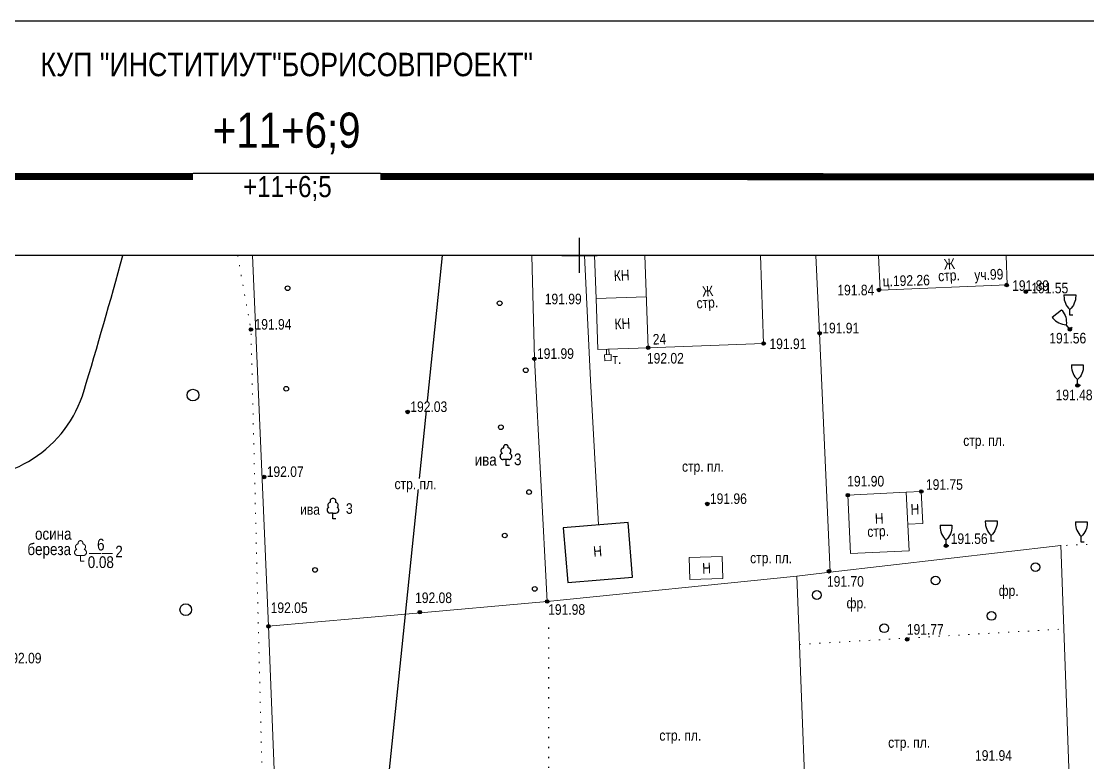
# Model space of a CAD drawing. Header units: millimetres. Extents: x 5990 to 6530, y 11230 to 11520.
# Drawn here: x 6102.3 to 6193.4, y 11456.7 to 11520 of the extents above; entities that cross this region are included whole.
import ezdxf
from ezdxf.enums import TextEntityAlignment as Align

# ---------------------------------------------------------------- set-up
doc = ezdxf.new("R2010")
doc.units = ezdxf.units.MM
for name, pattern in [('DOT', [0.5, 0, -0.5]), ('g5_366', [0.85, 0.1, -0.75]), ('T_11.LINE', [1, 1, 0])]:
    doc.linetypes.add(name, pattern=pattern)
for name, color, linetype in [('01 ПЛАНШЕТ', 7, 'Continuous'), ('02 ПЛАНОВО-ВЫСОТНОЕ ОБОСНОВАНИЕ', 7, 'Continuous'), ('03 ЗДАНИЯ И ИХ ЧАСТИ', 7, 'Continuous'), ('04 ПРОМЫШЛЕННЫЕ И СОЦ.-КУЛЬТ. ОБЪЕКТЫ', 7, 'Continuous'), ('07 ЭЛЕКТРОКАБЕЛЬ', 7, 'Continuous'), ('15 РЕЛЬЕФ', 7, 'Continuous'), ('16 РАСТИТЕЛЬНОСТЬ ГРУНТЫ И БОЛОТА', 7, 'Continuous'), ('17 ОГРАЖДЕНИЯ', 7, 'Continuous')]:
    doc.layers.add(name, color=color, linetype=linetype)
doc.layers.add('18 ГРАНИЦА ТОПОСЪЕМКИ', color=7, linetype='Continuous', plot=False)
doc.styles.add('Д-431', font='ARIALNI_1.TTF', dxfattribs={"height": 0.9})
doc.styles.add('Р-131', font='ARIALN.TTF')
doc.linetypes.add('g5_119_3', pattern='A,4,-1,[31,GUGK_2005.shx,S=0.1,R=0,X=0,Y=0],4,[31,GUGK_2005.shx,S=0.1,R=180,X=0,Y=0],-1', length=10)
doc.linetypes.add('g5_475_2', pattern='A,1.25,[25,GUGK_2005.shx,S=0.4,R=0,X=0,Y=0],1.25,-0.5', length=3)

# ---------------------------------------------------------------- blocks, each defined once
blk = doc.blocks.new('_krest')
at = {"color": 3, "linetype": 'ByBlock', "lineweight": -2}
for p, q in [((0, -3), (0, 3)), ((-3, 0), (3, 0))]:
    blk.add_line(p, q, dxfattribs=at)
blk = doc.blocks.new('g5_330')
blk.add_hatch(color=0).paths.add_polyline_path([(0.15, 0, 1), (-0.15, 0, 1)])
at = {"color": 0}
blk.add_circle((0, 0), 0.15, dxfattribs=at)
blk = doc.blocks.new('g5_371')
at = {"color": 0}
blk.add_circle((0, 0), 0.2, dxfattribs=at)
blk = doc.blocks.new('*U85')
at = {"color": 0, "linetype": 'DOT', "lineweight": 0}
blk.add_wipeout([(0, 0.475), (-0.237, 0.475), (-0.331, 0.492), (-0.414, 0.541), (-0.474, 0.616), (-0.503, 0.707), (-0.499, 0.802), (-0.462, 0.89), (-0.393, 0.962), (-0.312, 1.002), (-0.368, 1.052), (-0.411, 1.125), (-0.428, 1.203), (-0.42, 1.283), (-0.388, 1.357), (-0.335, 1.417), (-0.263, 1.459), (-0.188, 1.477), (-0.2, 1.572), (-0.166, 1.662), (-0.094, 1.727), (0, 1.75), (0.094, 1.727), (0.166, 1.662), (0.2, 1.572), (0.188, 1.477), (0.263, 1.459), (0.335, 1.417), (0.388, 1.357), (0.42, 1.283), (0.428, 1.203), (0.411, 1.125), (0.368, 1.052), (0.312, 1.002), (0.393, 0.962), (0.462, 0.89), (0.499, 0.802), (0.503, 0.707), (0.474, 0.616), (0.414, 0.541), (0.331, 0.492), (0.237, 0.475)], dxfattribs=at)
at = {"color": 0, "linetype": 'T_11.LINE', "lineweight": -2}
blk.add_lwpolyline([(0, 0.475), (-0.237, 0.475, -0.870665), (-0.311, 1.002, -0.721398), (-0.188, 1.476, -1.460871), (0.188, 1.476, -0.721398), (0.311, 1.002, -0.870665), (0.237, 0.475)], format="xyb", close=True, dxfattribs=at)
blk.add_lwpolyline([(0, 0.475), (0, 0), (0.3, 0)], dxfattribs=at)
at = {"color": 0, "linetype": 'T_11.LINE', "lineweight": -2, "style": 'Д-431'}
blk.add_attdef('P', text='', height=1, dxfattribs=at).set_placement((-0.783, -0.038), align=Align.RIGHT)
blk.add_attdef('V', (0.692, 0), '', height=1, dxfattribs=at)
blk = doc.blocks.new('g5_409')
at = {"color": 0}
blk.add_circle((0, 0), 0.375, dxfattribs=at)
blk = doc.blocks.new('12000000')
blk.add_hatch(color=256).paths.add_polyline_path([(0.3, 0, 1), (-0.3, 0, 1)])
blk.add_circle((0, 0), 0.3)
at = {"style": 'Д-431'}
blk.add_attdef('Z', (0.8, 0.3), '', height=1.8, dxfattribs=at)
blk = doc.blocks.new('g5_390_2')
at = {"color": 0}
for points in [[(-0.5, 1.75), (-0.502, 1.658, 0.220516), (0, 0.497, 1.509273)], [(0.5, 1.75), (0.502, 1.658, -0.220516), (0, 0.497, -1.509273)]]:
    blk.add_lwpolyline(points, format="xyb", dxfattribs=at)
for points in [[(-0.5, 1.75), (0.5, 1.75)], [(0, 0), (0, 0.497)], [(0.25, 0), (0, 0)]]:
    blk.add_lwpolyline(points, dxfattribs=at)
blk = doc.blocks.new('71133200')
at = {"layer": '16 РАСТИТЕЛЬНОСТЬ ГРУНТЫ И БОЛОТА', "xscale": 2, "yscale": 2, "zscale": 2}
blk.add_blockref('g5_390_2', (0, 0), dxfattribs=at)
blk = doc.blocks.new('*U91')
at = {"layer": '16 РАСТИТЕЛЬНОСТЬ ГРУНТЫ И БОЛОТА', "xscale": 2, "yscale": 2, "zscale": 2, "rotation": 39.30830694353072}
blk.add_blockref('g5_390_2', (0, 0), dxfattribs=at)
blk = doc.blocks.new('g5_368')
at = {"color": 0}
blk.add_circle((0, 0), 0.5, dxfattribs=at)
blk = doc.blocks.new('*U119')
at = {"color": 0, "linetype": 'T_11.LINE', "lineweight": -2, "style": 'Д-431'}
blk.add_attdef('V', text='', height=1, dxfattribs=at).set_placement((1.733, 0.915), align=Align.CENTER)
blk.add_attdef('R', (2.973, 0.318), '', height=1, dxfattribs=at)
blk.add_attdef('T', text='', height=1, dxfattribs=at).set_placement((1.733, 0.415), align=Align.TOP_CENTER)
at = {"color": 0, "linetype": 'DOT', "lineweight": 0}
blk.add_wipeout([(0, 0.475), (-0.237, 0.475), (-0.331, 0.492), (-0.414, 0.541), (-0.474, 0.616), (-0.503, 0.707), (-0.499, 0.802), (-0.462, 0.89), (-0.393, 0.962), (-0.312, 1.002), (-0.368, 1.052), (-0.411, 1.125), (-0.428, 1.203), (-0.42, 1.283), (-0.388, 1.357), (-0.335, 1.417), (-0.263, 1.459), (-0.188, 1.477), (-0.2, 1.572), (-0.166, 1.662), (-0.094, 1.727), (0, 1.75), (0.094, 1.727), (0.166, 1.662), (0.2, 1.572), (0.188, 1.477), (0.263, 1.459), (0.335, 1.417), (0.388, 1.357), (0.42, 1.283), (0.428, 1.203), (0.411, 1.125), (0.368, 1.052), (0.312, 1.002), (0.393, 0.962), (0.462, 0.89), (0.499, 0.802), (0.503, 0.707), (0.474, 0.616), (0.414, 0.541), (0.331, 0.492), (0.237, 0.475)], dxfattribs=at)
at = {"color": 0, "linetype": 'T_11.LINE', "lineweight": -2}
blk.add_line((0.733, 0.665), (2.733, 0.665), dxfattribs=at)
blk.add_lwpolyline([(0, 0.475), (-0.237, 0.475, -0.870665), (-0.311, 1.002, -0.721398), (-0.188, 1.476, -1.460871), (0.188, 1.476, -0.721398), (0.311, 1.002, -0.870665), (0.237, 0.475)], format="xyb", close=True, dxfattribs=at)
blk.add_lwpolyline([(0, 0.475), (0, 0), (0.3, 0)], dxfattribs=at)
at = {"color": 0, "linetype": 'T_11.LINE', "lineweight": -2, "style": 'Д-431'}
for tag, p in [('P1', (-0.767, 1.069)), ('P2', (-0.808, -0.244))]:
    blk.add_attdef(tag, text='', height=1, dxfattribs=at).set_placement(p, align=Align.RIGHT)
blk = doc.blocks.new('g5_388_1')
at = {"color": 0}
blk.add_lwpolyline([(0, 0.497), (0.257, 0.497, 0.798042), (0.365, 0.973, 0.636328), (0.231, 1.405, 0.533064), (0, 1.75, 0.533064), (-0.231, 1.405, 0.636328), (-0.365, 0.973, 0.798042), (-0.257, 0.497)], format="xyb", dxfattribs=at)
for points in [[(0, 0.497), (-0.257, 0.497)], [(0.25, 0), (0, 0), (0, 0.497)]]:
    blk.add_lwpolyline(points, dxfattribs=at)

msp = doc.modelspace()

# ---------------------------------------------------------------- linework, layer by layer
at = {"layer": '01 ПЛАНШЕТ', "color": 7}
for points in [[(5990, 11230), (6260, 11230), (6260, 11520), (5990, 11520)], [(6250, 11500), (6000, 11500), (6000, 11250), (6250, 11250)]]:
    msp.add_lwpolyline(points, close=True, dxfattribs=at)
at = {"layer": '01 ПЛАНШЕТ', "color": 7, "const_width": 0.6}
for points in [[(5993, 11506.7), (6117.001, 11506.736)], [(6257, 11506.7), (6133.001, 11506.736)]]:
    msp.add_lwpolyline(points, dxfattribs=at)
at = {"layer": '01 ПЛАНШЕТ', "color": 7}
msp.add_lwpolyline([(6117, 11507.036), (6133, 11507.036)], dxfattribs=at)
at = {"layer": '03 ЗДАНИЯ И ИХ ЧАСТИ', "color": 7, "lineweight": 15}
for points in [[(6155.711, 11496.459), (6151.424, 11496.303), (6151.297, 11500)], [(6155.575, 11500), (6155.87, 11492.11), (6165.73, 11492.47), (6165.456, 11500)], [(6151.424, 11496.303), (6151.583, 11491.953), (6155.87, 11492.11)], [(6152.315, 11491.514), (6152.298, 11491.98)], [(6152.527, 11491.522), (6152.51, 11491.987)], [(6177.913, 11479.759), (6179.191, 11479.82), (6179.323, 11477.083), (6178.045, 11477.022)]]:
    msp.add_lwpolyline(points, dxfattribs=at)
at = {"layer": '03 ЗДАНИЯ И ИХ ЧАСТИ', "color": 7, "lineweight": 15, "extrusion": (0.001378, 5.75665e-05, 0.999999), "elevation": 200.99}
msp.add_lwpolyline([(6175.278, 11499.988), (6175.402, 11497.025), (6186.269, 11497.479), (6186.164, 11499.988)], dxfattribs=at)
at = {"layer": '03 ЗДАНИЯ И ИХ ЧАСТИ', "color": 7, "lineweight": 15}
for points in [[(6152.15, 11491.508), (6152.695, 11491.528), (6152.713, 11491.024), (6152.168, 11491.004)], [(6172.919, 11479.518), (6173.159, 11474.522), (6178.153, 11474.763), (6177.913, 11479.759)], [(6162.25, 11472.4), (6162.19, 11474.266), (6159.38, 11474.176), (6159.44, 11472.31)]]:
    msp.add_lwpolyline(points, close=True, dxfattribs=at)
at = {"layer": '03 ЗДАНИЯ И ИХ ЧАСТИ', "color": 7}
msp.add_lwpolyline([(6154.54, 11472.51), (6154.152, 11477.177), (6148.622, 11476.717), (6149.01, 11472.05)], close=True, dxfattribs=at)
at = {"layer": '04 ПРОМЫШЛЕННЫЕ И СОЦ.-КУЛЬТ. ОБЪЕКТЫ', "color": 7, "linetype": 'g5_366', "lineweight": 15, "flags": 128}
msp.add_lwpolyline([(6195.07, 11475.35), (6191.121, 11475.209)], dxfattribs=at)
at = {"layer": '07 ЭЛЕКТРОКАБЕЛЬ', "color": 1, "linetype": 'g5_119_3', "lineweight": 15, "flags": 128}
msp.add_lwpolyline([(6150.438, 11500), (6150.949, 11489.332), (6151.64, 11476.968)], dxfattribs=at)
at = {"layer": '15 РЕЛЬЕФ', "color": 32, "lineweight": 30, "flags": 128}
for points in [[(6068.861, 11500, -0.146282), (6090.06, 11484.83, 0.178587), (6096.22, 11481.1, 0.374616), (6107.699, 11488.47)], [(6107.667, 11488.361, 0.007724), (6110.998, 11500)]]:
    msp.add_lwpolyline(points, format="xyb", dxfattribs=at)
at = {"layer": '16 РАСТИТЕЛЬНОСТЬ ГРУНТЫ И БОЛОТА', "color": 7, "linetype": 'g5_366', "lineweight": 25, "flags": 128}
msp.add_lwpolyline([(6147.351, 11440.901), (6147.388, 11468.676)], dxfattribs=at)
at = {"layer": '16 РАСТИТЕЛЬНОСТЬ ГРУНТЫ И БОЛОТА', "color": 7, "linetype": 'g5_366', "lineweight": 15, "flags": 128}
msp.add_lwpolyline([(6168.784, 11466.759), (6191.376, 11468.078)], dxfattribs=at)
at = {"layer": '17 ОГРАЖДЕНИЯ', "color": 7, "linetype": 'g5_475_2', "lineweight": 15}
for p, q in [((6170.188, 11500), (6170.51, 11493.34)), ((6168.56, 11472.59), (6147.24, 11470.43))]:
    msp.add_line(p, q, dxfattribs=at)
for points in [[(6122.087, 11500), (6123.44, 11468.31)], [(6147.24, 11470.43), (6146.15, 11491.16), (6145.945, 11499.98)], [(6170.51, 11493.34), (6171.397, 11472.924), (6191.121, 11475.209)], [(6192.141, 11446.66), (6191.12, 11475.25)], [(6171.397, 11472.924), (6168.56, 11472.59)], [(6168.56, 11472.59), (6169.666, 11443.77)], [(6147.24, 11470.43), (6135.143, 11469.352)]]:
    msp.add_lwpolyline(points, dxfattribs=at)
at = {"layer": '18 ГРАНИЦА ТОПОСЪЕМКИ', "color": 2, "lineweight": 30}
msp.add_lwpolyline([(6250, 11500), (6035.594, 11500), (6038.25, 11463.689), (6049.231, 11425.375), (6059.094, 11391.313), (6062.167, 11250), (6250, 11250)], close=True, dxfattribs=at)

# ---------------------------------------------------------------- block references
at = {"layer": '02 ПЛАНОВО-ВЫСОТНОЕ ОБОСНОВАНИЕ', "xscale": 0.5, "yscale": 0.5, "zscale": 0.5}
msp.add_blockref('_krest', (6150, 11500), dxfattribs=at)
at = {"layer": '02 ПЛАНОВО-ВЫСОТНОЕ ОБОСНОВАНИЕ', "lineweight": 25, "xscale": 0.5, "yscale": 0.5, "zscale": 0.5}
msp.add_blockref('_krest', (6150, 11500), dxfattribs=at)
at = {"layer": '15 РЕЛЬЕФ', "color": 7, "lineweight": 15}
ref = msp.add_blockref('12000000', (6188.118, 11496.893, 191.546), dxfattribs=dict(at, xscale=0.5, yscale=0.5, zscale=0.5))
ref.add_attrib('Z', '191.55', (6188.588, 11496.756, 191.546), dxfattribs={"layer": '0', "height": 0.9, "style": 'Д-431'})
for p in [(6175.585, 11497.047), (6121.944, 11493.662), (6155.87, 11492.11), (6165.73, 11492.47), (6135.33, 11486.62), (6123.07, 11481.07), (6123.44, 11468.31)]:
    msp.add_blockref('g5_330', p, dxfattribs=at)
at = {"layer": '15 РЕЛЬЕФ', "color": 7}
for p in [(6170.51, 11493.34), (6146.15, 11491.16), (6160.918, 11478.764), (6171.31, 11473.01), (6147.24, 11470.43), (6136.37, 11469.52), (6177.991, 11467.19)]:
    msp.add_blockref('g5_330', p, dxfattribs=at)
at = {"layer": '15 РЕЛЬЕФ', "color": 7, "lineweight": 15}
ref = msp.add_blockref('12000000', (6191.877, 11493.682, 191.557), dxfattribs=dict(at, xscale=0.5, yscale=0.5, zscale=0.5))
ref.add_attrib('Z', '191.56', (6190.122, 11492.479, 191.557), dxfattribs={"layer": '0', "height": 0.9, "style": 'Д-431'})
ref = msp.add_blockref('12000000', (6192.528, 11488.888, 191.476), dxfattribs=dict(at, xscale=0.5, yscale=0.5, zscale=0.5))
ref.add_attrib('Z', '191.48', (6190.662, 11487.628, 191.476), dxfattribs={"layer": '0', "height": 0.9, "style": 'Д-431'})
ref = msp.add_blockref('12000000', (6172.919, 11479.518), dxfattribs=dict(at, xscale=0.5, yscale=0.5, zscale=0.5))
ref.add_attrib('Z', '191.90', (6172.869, 11480.255), dxfattribs={"layer": '0', "height": 0.9, "style": 'Д-431'})
at = {"layer": '15 РЕЛЬЕФ', "color": 7, "lineweight": 15, "xscale": 0.5, "yscale": 0.5, "zscale": 0.5}
for p, values in [((6179.191, 11479.82), {'Z': '191.75'}), ((6181.305, 11475.196, 191.562), {'Z': '191.56'})]:
    msp.add_blockref('12000000', p, dxfattribs=at).add_auto_attribs(values)
at = {"layer": '16 РАСТИТЕЛЬНОСТЬ ГРУНТЫ И БОЛОТА', "color": 7, "lineweight": 15}
for name, p in [('g5_371', (6125.076, 11497.197)), ('g5_368', (6116.993, 11488.065)), ('g5_371', (6124.959, 11488.602)), ('g5_388_1', (6128.95, 11477.489)), ('g5_371', (6127.421, 11473.125)), ('g5_409', (6188.938, 11473.358)), ('g5_409', (6180.415, 11472.22)), ('g5_409', (6170.27, 11470.978)), ('g5_368', (6116.379, 11469.726)), ('g5_409', (6185.186, 11469.193)), ('g5_409', (6176.03, 11468.142))]:
    msp.add_blockref(name, p, dxfattribs=at)
at = {"layer": '16 РАСТИТЕЛЬНОСТЬ ГРУНТЫ И БОЛОТА', "color": 7}
for p in [(6143.186, 11495.911), (6145.419, 11490.19), (6143.292, 11485.319), (6145.695, 11479.775), (6143.616, 11476.066), (6146.18, 11471.503)]:
    msp.add_blockref('g5_371', p, dxfattribs=at)
at = {"layer": '16 РАСТИТЕЛЬНОСТЬ ГРУНТЫ И БОЛОТА', "color": 7, "lineweight": 15, "xscale": 0.5, "yscale": 0.5, "zscale": 0.5}
for name, p in [('71133200', (6191.877, 11494.882, 191.557)), ('*U91', (6191.877, 11493.682, 191.557)), ('71133200', (6192.528, 11488.888, 191.476)), ('71133200', (6181.305, 11475.196, 191.562)), ('71133200', (6185.162, 11475.575, 191.562)), ('71133200', (6192.854, 11475.488))]:
    msp.add_blockref(name, p, dxfattribs=at)

# ---------------------------------------------------------------- texts
at = {"layer": '01 ПЛАНШЕТ', "color": 7, "style": 'Р-131'}
for s, height, p in [('КУП "ИНСТИТИУТ"БОРИСОВПРОЕКТ"', 2, (6125, 11515.31)), ('+11+6;9', 3, (6125, 11509.2))]:
    msp.add_text(s, height=height, dxfattribs=at).set_placement(p, align=Align.CENTER)
msp.add_text('+11+6;5', height=1.8, rotation=359.95437, dxfattribs=at).set_placement((6125.057, 11504.979), align=Align.CENTER)
at = {"layer": '03 ЗДАНИЯ И ИХ ЧАСТИ', "color": 7}
for s, rotation, style, p in [('Н', 2, 'Р-131', (6178.292, 11477.842)), ('Н', 2, 'Р-131', (6175.241, 11477.066)), ('стр.', 2.4756, 'Д-431', (6174.6, 11475.938)), ('Н', 4.78497, 'Р-131', (6151.217, 11474.235)), ('Н', 2, 'Р-131', (6160.499, 11472.812))]:
    msp.add_text(s, height=0.9, rotation=rotation, dxfattribs=dict(at, style=style)).set_placement(p)
at = {"layer": '04 ПРОМЫШЛЕННЫЕ И СОЦ.-КУЛЬТ. ОБЪЕКТЫ', "style": 'Д-431'}
for p in [(6184.564, 11484.036), (6160.547, 11481.831), (6166.366, 11474.011), (6158.613, 11458.851), (6178.154, 11458.243)]:
    msp.add_text('стр. пл.', height=0.9, dxfattribs=at).set_placement(p, align=Align.MIDDLE)
at = {"layer": '15 РЕЛЬЕФ', "color": 7, "style": 'Д-431'}
for s, p in [('191.99', (6147.036, 11495.827)), ('191.91', (6170.735, 11493.34)), ('191.99', (6146.375, 11491.16)), ('191.96', (6161.143, 11478.764)), ('191.70', (6171.137, 11471.691)), ('192.08', (6135.965, 11470.294)), ('191.98', (6147.33, 11469.294))]:
    msp.add_text(s, height=0.9, dxfattribs=at).set_placement(p)
at = {"layer": '15 РЕЛЬЕФ', "color": 7, "lineweight": 25, "char_height": 0.9, "attachment_point": 1, "style": 'Д-431'}
for s, insert in [('191.89', (6186.95, 11497.87)), ('191.94', (6122.252, 11494.558))]:
    msp.add_mtext(s, dxfattribs=dict(at, insert=insert))
at = {"layer": '16 РАСТИТЕЛЬНОСТЬ ГРУНТЫ И БОЛОТА', "color": 7, "lineweight": 15, "style": 'Д-431'}
for p in [(6185.801, 11470.903), (6172.808, 11469.842)]:
    msp.add_text('фр.', height=0.9, dxfattribs=at).set_placement(p)
at = {"layer": '16 РАСТИТЕЛЬНОСТЬ ГРУНТЫ И БОЛОТА', "color": 7, "lineweight": 25, "char_height": 0.9, "attachment_point": 1, "style": 'Д-431'}
for s, insert in [('ива', (6126.145, 11478.741)), ('3', (6130.062, 11478.818))]:
    msp.add_mtext(s, dxfattribs=dict(at, insert=insert))

# ---------------------------------------------------------------- next in the draw order: block references
at = {"layer": '16 РАСТИТЕЛЬНОСТЬ ГРУНТЫ И БОЛОТА', "color": 7, "linetype": 'T_11.LINE'}
msp.add_blockref('*U85', (6143.719, 11482.074), dxfattribs=at).add_auto_attribs({'V': '3', 'P': 'ива'})

# ---------------------------------------------------------------- next in the draw order: texts
at = {"layer": '15 РЕЛЬЕФ', "color": 7, "lineweight": 25, "insert": (6177.955, 11468.494), "char_height": 0.9, "attachment_point": 1, "style": 'Д-431', "bg_fill": 3, "box_fill_scale": 1, "bg_fill_color": 256, "bg_fill_transparency": 0}
msp.add_mtext('191.77', dxfattribs=at)

# ---------------------------------------------------------------- next in the draw order: linework, layer by layer
at = {"color": 7, "lineweight": 15}
msp.add_lwpolyline([(6000, 11250), (6250, 11250), (6250, 11500), (6000, 11500)], close=True, dxfattribs=at)
at = {"layer": '18 ГРАНИЦА ТОПОСЪЕМКИ', "color": 2, "lineweight": 30}
msp.add_lwpolyline([(6177.394, 11250), (6177.354, 11251.127), (6230.217, 11254.348), (6230.438, 11250), (6250, 11250), (6250, 11287.814), (6144.051, 11279.777), (6141.969, 11323.791), (6250, 11335.292), (6250, 11363.999), (6137.205, 11353.136), (6133.809, 11409.649), (6133.809, 11409.649), (6250, 11418.784), (6250, 11500), (6204.091, 11500), (6235.857, 11452.28), (6132.003, 11438.928), (6138.306, 11500), (6038.284, 11500), (6040.478, 11481.045), (6051.473, 11439.881), (6064.107, 11378.144), (6068.931, 11250)], close=True, dxfattribs=at)

# ---------------------------------------------------------------- next in the draw order: texts
at = {"layer": '03 ЗДАНИЯ И ИХ ЧАСТИ', "color": 7, "lineweight": 25, "char_height": 0.9, "attachment_point": 1, "bg_fill": 3, "box_fill_scale": 1, "bg_fill_color": 256, "bg_fill_transparency": 0}
for s, insert, rotation, style in [('Ж', (6181.082, 11499.686), 3.75304, 'Р-131'), ('КН', (6152.908, 11498.703), 2.98728, 'Р-131'), ('ц.192.26', (6175.882, 11498.248), 1.4116, 'Д-431'), ('Ж', (6160.447, 11497.363), 3.75304, 'Р-131'), ('КН', (6152.97, 11494.582), 2.98728, 'Р-131'), ('{\\C1;24}', (6156.246, 11493.273), 1.98918, 'Д-431')]:
    msp.add_mtext(s, dxfattribs=dict(at, insert=insert, rotation=rotation, style=style))
at = {"layer": '03 ЗДАНИЯ И ИХ ЧАСТИ', "color": 1, "lineweight": 25, "insert": (6183.699, 11498.767), "char_height": 0.9, "attachment_point": 1, "rotation": 2.03417, "style": 'Д-431', "bg_fill": 3, "box_fill_scale": 1, "bg_fill_color": 256, "bg_fill_transparency": 0}
msp.add_mtext('уч.99', dxfattribs=at)
at = {"layer": '03 ЗДАНИЯ И ИХ ЧАСТИ', "color": 7, "lineweight": 25, "insert": (6152.823, 11491.612), "char_height": 0.9, "attachment_point": 1, "style": 'Р-131', "bg_fill": 3, "box_fill_scale": 1, "bg_fill_color": 256, "bg_fill_transparency": 0}
msp.add_mtext('т.', dxfattribs=at)
at = {"layer": '04 ПРОМЫШЛЕННЫЕ И СОЦ.-КУЛЬТ. ОБЪЕКТЫ', "color": 7, "lineweight": 25, "insert": (6134.208, 11480.924), "char_height": 0.9, "attachment_point": 1, "style": 'Д-431', "bg_fill": 3, "box_fill_scale": 1, "bg_fill_color": 256, "bg_fill_transparency": 0}
msp.add_mtext('стр. пл.', dxfattribs=at)
at = {"layer": '15 РЕЛЬЕФ', "color": 7, "lineweight": 25, "char_height": 0.9, "attachment_point": 1, "style": 'Д-431', "bg_fill": 3, "box_fill_scale": 1, "bg_fill_color": 256, "bg_fill_transparency": 0}
for s, insert in [('191.84', (6172.024, 11497.487)), ('191.91', (6166.226, 11492.897)), ('192.02', (6155.763, 11491.661)), ('192.03', (6135.555, 11487.52)), ('192.07', (6123.295, 11481.97)), ('192.05', (6123.632, 11470.342)), ('192.09', (6100.905, 11466.04)), ('191.94', (6183.782, 11457.72))]:
    msp.add_mtext(s, dxfattribs=dict(at, insert=insert))

# ---------------------------------------------------------------- next in the draw order: linework, layer by layer
at = {"layer": '15 РЕЛЬЕФ', "color": 7}
msp.add_circle((6186.485, 11497.463, 191.887), 0.15, dxfattribs=at)
at = {"layer": '16 РАСТИТЕЛЬНОСТЬ ГРУНТЫ И БОЛОТА', "color": 7, "linetype": 'g5_366', "lineweight": 15, "elevation": 192.36, "flags": 128}
msp.add_lwpolyline([(6120.805, 11500), (6121.944, 11493.662), (6123.47, 11432.674, 0.070581), (6114.849, 11428.886, 0.073978), (6113.111, 11427.415, -0.034456), (6110.786, 11425.108, -0.318434), (6107.622, 11424.803, 0.077168), (6092.791, 11430.497, -0.0573), (6091.342, 11430.989, -0.28779), (6091.105, 11431.36), (6089.475, 11439.94, -0.09366), (6089.473, 11441.497, -0.202367), (6089.971, 11442.248, -0.080637), (6092.583, 11443.432, 0.189992), (6094.395, 11444.781), (6092.568, 11457.767), (6089.921, 11477.277), (6088.314, 11493.7, -0.113532), (6088.688, 11496.597, -0.087498), (6092.696, 11498.283, 0.026115), (6098.764, 11500)], format="xyb", dxfattribs=at)
at = {"layer": '17 ОГРАЖДЕНИЯ', "color": 7, "linetype": 'g5_475_2', "lineweight": 15}
msp.add_lwpolyline([(6135.143, 11469.352), (6123.44, 11468.31), (6124.347, 11445.222)], dxfattribs=at)

# ---------------------------------------------------------------- next in the draw order: block references
at = {"layer": '15 РЕЛЬЕФ', "color": 7, "lineweight": 15}
msp.add_blockref('g5_330', (6186.485, 11497.463, 191.887), dxfattribs=at)

# ---------------------------------------------------------------- next in the draw order: texts
at = {"layer": '03 ЗДАНИЯ И ИХ ЧАСТИ', "color": 7, "lineweight": 25, "char_height": 0.9, "attachment_point": 1, "rotation": 3.20995, "style": 'Д-431', "bg_fill": 3, "box_fill_scale": 1, "bg_fill_color": 256, "bg_fill_transparency": 0}
for insert in [(6180.605, 11498.681), (6159.969, 11496.358)]:
    msp.add_mtext('стр.', dxfattribs=dict(at, insert=insert))

# ---------------------------------------------------------------- next in the draw order: block references
at = {"layer": '16 РАСТИТЕЛЬНОСТЬ ГРУНТЫ И БОЛОТА', "color": 7, "linetype": 'T_11.LINE', "lineweight": 15}
ref = msp.add_blockref('*U119', (6107.391, 11473.874), dxfattribs=at)
ref.add_attrib('V', '6', dxfattribs={"layer": '0', "color": 0, "linetype": 'T_11.LINE', "lineweight": -2, "height": 1, "style": 'Д-431'}).set_placement((6109.125, 11474.788), align=Align.CENTER)
ref.add_attrib('T', '0.08', dxfattribs={"layer": '0', "color": 0, "linetype": 'T_11.LINE', "lineweight": -2, "height": 1, "style": 'Д-431'}).set_placement((6109.125, 11474.288), align=Align.TOP_CENTER)
ref.add_attrib('R', '2', (6110.364, 11474.191), dxfattribs={"layer": '0', "color": 0, "linetype": 'T_11.LINE', "lineweight": -2, "height": 1, "style": 'Д-431'})
ref.add_attrib('P1', 'осина', dxfattribs={"layer": '0', "color": 0, "linetype": 'T_11.LINE', "lineweight": -2, "height": 1, "style": 'Д-431'}).set_placement((6106.625, 11475.704), align=Align.RIGHT)
ref.add_attrib('P2', 'береза', dxfattribs={"layer": '0', "color": 0, "linetype": 'T_11.LINE', "lineweight": -2, "height": 1, "style": 'Д-431'}).set_placement((6106.583, 11474.391), align=Align.RIGHT)

doc.saveas('drawing.dxf')
